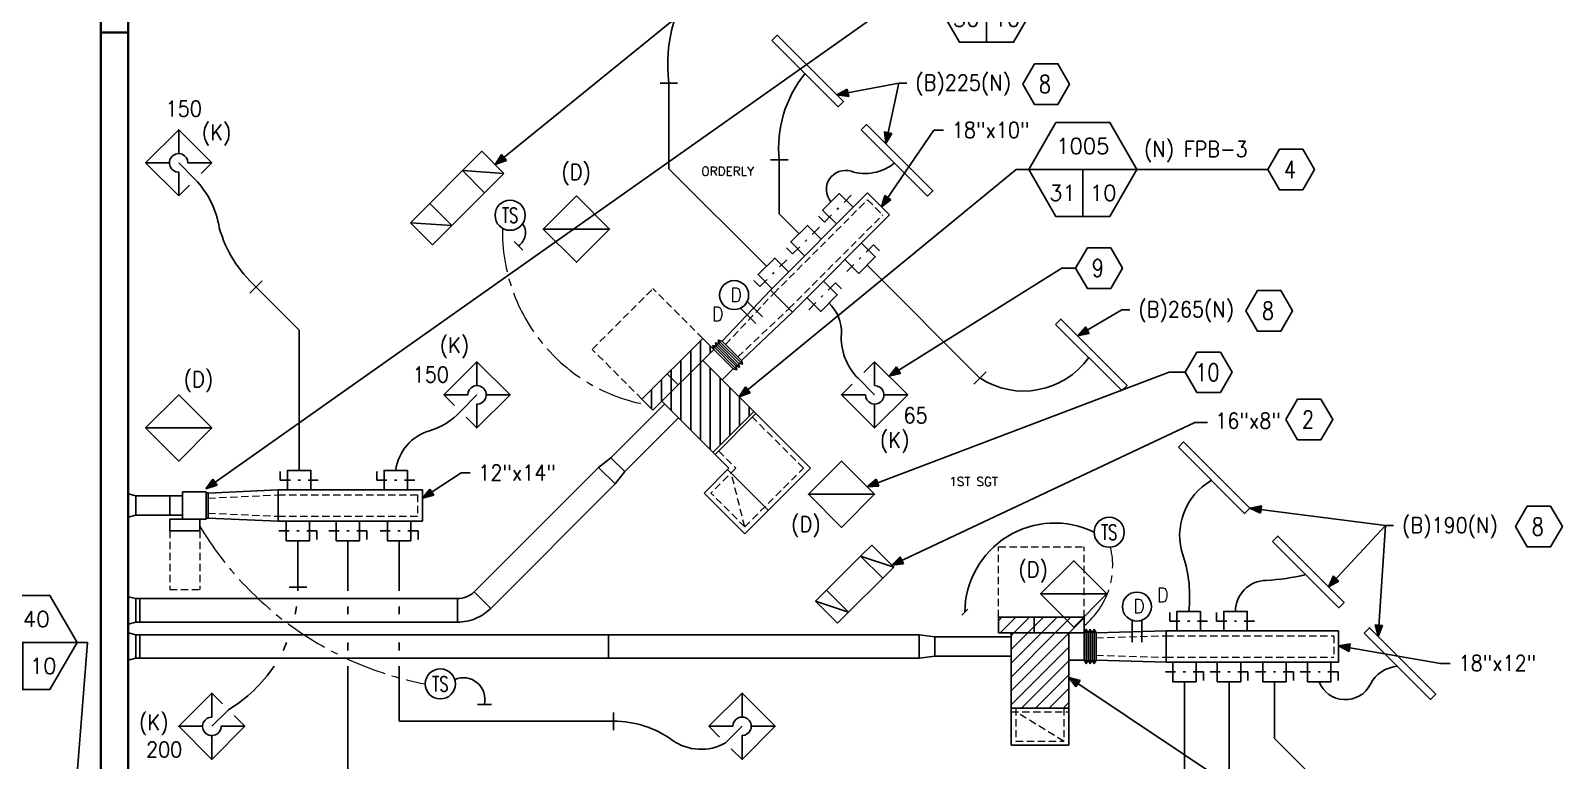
# Model space of a CAD drawing. Header units: inches. Extents: x 51 to 3278, y 66 to 1678.
# Drawn here: x 2414 to 3199, y 755 to 1128 of the extents above; entities that cross this region are included whole.
import ezdxf
from ezdxf.enums import TextEntityAlignment as Align

# ---------------------------------------------------------------- set-up
doc = ezdxf.new("R2010")
doc.units = ezdxf.units.IN
doc.header["$LTSCALE"] = 30
doc.header["$MEASUREMENT"] = 0
for name, pattern in [('CENTER2', [1.125, 0.75, -0.125, 0.125, -0.125]), ('HIDDEN', [0.375, 0.25, -0.125]), ('HIDDEN2', [0.1875, 0.125, -0.0625])]:
    doc.linetypes.add(name, pattern=pattern)
for name, color, linetype, lineweight in [('E-FIRE-NEWW', 1, 'Continuous', 25), ('EQUIP', 4, 'Continuous', 25), ('FLEX', 4, 'Continuous', 25), ('LIN', 4, 'HIDDEN2', 18), ('m-devc-text', 71, 'Continuous', 25), ('M-HATCH', 32, 'Continuous', 25), ('M-HVAC-EXST-DUCT', 4, 'Continuous', 40), ('m-hvac-fpbs', 1, 'Continuous', 25), ('M-HVAC-NEWW-DIFF', 6, 'Continuous', 30), ('M-HVAC-NEWW-DUCT', 1, 'Continuous', 30), ('M-HVAC-NEWW-STAT', 3, 'Continuous', 25), ('M-HVAC-NEWW-STAT-WIRE', 2, 'CENTER2', 20), ('M-TEXT', 71, 'Continuous', 25), ('ODUCT', 241, 'HIDDEN', 20)]:
    doc.layers.add(name, color=color, linetype=linetype, lineweight=lineweight)
doc.layers.add('ROOMNAMES', color=8, linetype='Continuous')
doc.styles.add('18STD', font='simplex.shx', dxfattribs={"height": 9})
doc.styles.add('A', font='SIMPLEX.shx', dxfattribs={"width": 0.9, "height": 8})
doc.styles.get("Standard").update_dxf_attribs({"font": 'simplex.shx'})
doc.dimstyles.get("Standard").update_dxf_attribs({"dimtxt": 0.18, "dimasz": 0.18, "dimexe": 0.18, "dimexo": 0.0625, "dimgap": 0.09, "dimtad": 0, "dimtih": 1, "dimtoh": 1, "dimdec": 4, "dimzin": 0, "dimdsep": 46, "dimtxsty": 'Standard', "dimcen": 0.09, "dimadec": 0, "dimazin": 0, "dimtfac": 1, "dimtdec": 4, "dimtofl": 0, "dimtmove": 0, "dimatfit": 3, "dimfxl": 1, "dimtolj": 1, "dimtzin": 0, "dimarcsym": 0})
pattern_1 = [(45, (-9608.87, -1680), (-3.535534, 3.535534), [])]
pattern_2 = [(90, (-9627.4887, -1650.2334), (-5, 9e-16), [])]

# ---------------------------------------------------------------- blocks, each defined once
blk = doc.blocks.new('AHJ')
for p, q in [((-6, 2), (0, 0)), ((-6, -2), (-6, 2)), ((0, 0), (-6, -2))]:
    blk.add_line(p, q)
blk.add_solid([(0, 0), (-6, 2), (-6, -2)])
blk = doc.blocks.new('Std-Blk14')
blk.add_lwpolyline([(0.0625, 0.1083), (0, 0), (0.0625, -0.1083), (0.1875, -0.1083), (0.25, 0), (0.1875, 0.1083)], close=True)
at = {"layer": 'M-TEXT', "width": 0.8}
blk.add_attdef('TYPE', text='', height=0.0938, dxfattribs=at).set_placement((0.1185, 0), align=Align.MIDDLE)
blk = doc.blocks.new('Hva-Duc08')
for p, q in [((0, 0), (0, 1)), ((0, 1), (1, 1)), ((1, 1), (1, 0)), ((1, 0), (0, 0))]:
    blk.add_line(p, q)
at = {"linetype": 'HIDDEN'}
blk.add_line((0, 0), (1, 1), dxfattribs=at)
blk = doc.blocks.new('std-blk02')
blk.add_lwpolyline([(-0.0548, 0.1103), (-0.1173, 0.0021), (-0.0548, -0.1062), (0.0702, -0.1062), (0.1327, 0.0021), (0.0702, 0.1103)], close=True)
at = {"layer": 'M-TEXT', "width": 0.8}
blk.add_attdef('TYPE', text='', height=0.0938, dxfattribs=at).set_placement((0.0012, 0.0021), align=Align.MIDDLE)
blk = doc.blocks.new('Hva-Ret01')
at = {"ltscale": 0.5}
blk.add_lwpolyline([(0, 24), (24, 0), (0, 0), (0, 24), (24, 0), (24, 24)], close=True, dxfattribs=at)
blk = doc.blocks.new('Hva-Tst03')
at = {"ltscale": 0.35}
blk.add_circle((0, 0), 0.0804, dxfattribs=at)
at = {"layer": 'm-devc-text', "width": 0.7}
blk.add_attdef('TS', text='', height=0.0802, dxfattribs=at).set_placement((0, 0), align=Align.MIDDLE)
blk = doc.blocks.new('Hva-Dif01')
for p, q in [((0, 24), (8.65, 15.35)), ((24, 16.22), (24, 24)), ((8.65, 8.65), (0, 0)), ((12, 12), (24, 12)), ((24, 0), (24, 7.78))]:
    blk.add_line(p, q)
blk.add_lwpolyline([(24, 0), (0, 0), (0, 24), (24, 24), (15.35, 15.35, 2.414214), (15.35, 8.65)], format="xyb", close=True)
blk = doc.blocks.new('Hva-Dif06')
at = {"linetype": 'Continuous'}
blk.add_lwpolyline([(48, 3.82), (0, 3.82), (0, 0), (48, 0)], close=True, dxfattribs=at)
blk = doc.blocks.new('Hva-Ftg02')
blk.add_line((-0.1011, 0.0521), (-0.1011, 0.0975))
at = {"linetype": 'Continuous'}
for p, q in [((-0.0469, 0.0521), (-0.1011, 0.0521)), ((0.0059, 0.0521), (-0.0059, 0.0521)), ((0.1011, 0.0521), (0.0469, 0.0521))]:
    blk.add_line(p, q, dxfattribs=at)
blk.add_lwpolyline([(0.0625, 0), (0.0625, 0.1042), (-0.0625, 0.1042), (-0.0625, 0)])
blk = doc.blocks.new('HVA-bkt2')
blk.add_line((0, 0.046875), (0, -0.046875))
blk = doc.blocks.new('Hva-Std03')
for p, q in [((-0.2887, 0), (0.2887, 0)), ((0, 0), (0, -0.25))]:
    blk.add_line(p, q)
blk.add_lwpolyline([(-0.1443, 0.25), (-0.2887, 0), (-0.1443, -0.25), (0.1443, -0.25), (0.2887, 0), (0.1443, 0.25)], close=True)
for p in [(0, 0.125), (-0.1083, -0.125), (0.1083, -0.125)]:
    blk.add_attdef('#', text='', height=0.0833).set_placement(p, align=Align.MIDDLE)

msp = doc.modelspace()

# ---------------------------------------------------------------- hatches: boundary and pattern name
at = {"layer": 'M-HATCH'}
h = msp.add_hatch(dxfattribs=at)
h.set_pattern_fill('ANSI31', color=256, scale=40, angle=45, style=0)
h.set_pattern_definition(pattern_2)
h.paths.add_polyline_path([(2733.19, 934.14), (2737.79, 938.73), (2758.65, 959.59), (2764.3, 965.25), (2758.65, 970.91), (2727.53, 939.79)])
h = msp.add_hatch(dxfattribs=at)
h.set_pattern_fill('ANSI31', color=256, scale=40, angle=45, style=0)
h.set_pattern_definition(pattern_2)
edge = h.paths.add_edge_path()
edge.add_line((2737.79, 938.73), (2765.01, 911.51))
edge.add_line((2763.95, 912.57), (2784.81, 933.43))
edge.add_line((2758.65, 959.59), (2785.87, 932.37))
edge.add_line((2737.79, 938.73), (2758.65, 959.59))
h = msp.add_hatch(dxfattribs=at)
h.set_pattern_fill('ANSI31', color=256, scale=40, style=0)
h.set_pattern_definition(pattern_1)
h.paths.add_polyline_path([(2910.07, 828.12), (2910.07, 820.12), (2954.07, 820.12), (2954.07, 828.12)])
edge = h.paths.add_edge_path(flags=16)
edge.add_line((2928.32, 828.06), (2928.26, 828.12))
h = msp.add_hatch(dxfattribs=at)
h.set_pattern_fill('ANSI31', color=256, scale=40, style=0)
h.set_pattern_definition(pattern_1)
h.paths.add_polyline_path([(2916.57, 820.12), (2946.07, 820.12), (2946.07, 781.62), (2916.57, 781.62)])

# ---------------------------------------------------------------- linework, layer by layer
at = {"layer": 'E-FIRE-NEWW'}
for p, q in [((2781.39, 989.83), (2789.3, 981.92)), ((2777.98, 986.42), (2785.89, 978.51)), ((2978.63, 826.59), (2978.63, 815.41)), ((2983.45, 826.59), (2983.45, 815.41))]:
    msp.add_line(p, q, dxfattribs=at)
for centre in [(2774.75, 993.06), (2981.04, 833.57)]:
    msp.add_circle(centre, 7.43, dxfattribs=at)
at = {"layer": 'EQUIP'}
for p, q in [((2768.55, 969.49), (2768.55, 969.49)), ((2768.55, 969.49), (2778.45, 959.59)), ((2768.55, 969.49), (2778.45, 959.59)), ((2778.45, 959.59), (2778.45, 959.59)), ((2781.15, 956.57), (2781.15, 956.57)), ((2960.07, 820.12), (2960.07, 820.12)), ((2960.07, 820.12), (2960.07, 806.12)), ((2960.07, 806.12), (2960.07, 806.12))]:
    msp.add_line(p, q, dxfattribs=at)
at = {"layer": 'FLEX'}
for points in [[(2776.15, 954.82), (2774.2, 955.35), (2764.3, 965.25), (2763.77, 967.19), (2776.15, 954.82), (2775.62, 956.76), (2765.72, 966.66), (2763.77, 967.19)], [(2777.56, 956.23), (2775.62, 956.76), (2765.72, 966.66), (2765.19, 968.61), (2777.56, 956.23), (2777.03, 958.18), (2767.13, 968.08), (2765.19, 968.61)], [(2778.98, 957.65), (2777.03, 958.18), (2767.13, 968.08), (2766.6, 970.02), (2778.98, 957.65), (2778.45, 959.59), (2768.55, 969.49), (2766.6, 970.02)], [(2955.07, 804.37), (2954.07, 806.12), (2954.07, 820.12), (2955.07, 821.87), (2955.07, 804.37), (2956.07, 806.12), (2956.07, 820.12), (2955.07, 821.87)], [(2957.07, 804.37), (2956.07, 806.12), (2956.07, 820.12), (2957.07, 821.87), (2957.07, 804.37), (2958.07, 806.12), (2958.07, 820.12), (2957.07, 821.87)], [(2959.07, 804.37), (2958.07, 806.12), (2958.07, 820.12), (2959.07, 821.87), (2959.07, 804.37), (2960.07, 806.12), (2960.07, 820.12), (2959.07, 821.87)]]:
    msp.add_lwpolyline(points, dxfattribs=at)
at = {"layer": 'LIN'}
for p, q in [((2795.06, 993.89), (2843.06, 1041.89)), ((2843.06, 1041.89), (2850.84, 1034.11)), ((2802.84, 986.11), (2850.84, 1034.11)), ((2702.08, 965.25), (2733.19, 996.36)), ((2758.65, 970.91), (2733.19, 996.36)), ((2770.36, 967.77), (2795.11, 993.94)), ((2776.73, 961.41), (2802.89, 986.16)), ((2727.53, 939.79), (2702.08, 965.25)), ((2810.27, 904.44), (2784.1, 930.6)), ((2766.78, 913.28), (2775.62, 904.44)), ((2775.62, 904.44), (2762.89, 891.71)), ((2780.21, 874.39), (2810.27, 904.44)), ((2780.21, 874.39), (2773.26, 901.91)), ((2505.43, 889.16), (2541.43, 890.79)), ((2541.32, 890.79), (2612.68, 890.79)), ((2612.68, 890.79), (2612.68, 879.79)), ((2780.21, 874.39), (2762.89, 891.71)), ((2505.43, 881.41), (2541.43, 879.78)), ((2541.32, 879.79), (2612.68, 879.79)), ((2485.82, 872.29), (2485.82, 842.29)), ((2501.17, 872.29), (2501.17, 842.29)), ((2910.07, 828.12), (2910.07, 864.12)), ((2910.07, 864.12), (2954.07, 864.12)), ((2954.07, 828.12), (2954.07, 864.12)), ((2485.82, 842.29), (2501.17, 842.29)), ((2960.14, 817.62), (2996.14, 818.62)), ((2996.07, 818.62), (3081.8, 818.62)), ((3081.8, 818.62), (3081.8, 807.62)), ((2960.14, 808.62), (2996.14, 807.62)), ((2996.07, 807.62), (3081.8, 807.62)), ((2916.57, 779.62), (2946.07, 779.62)), ((2919.07, 781.62), (2919.07, 764.62)), ((2943.57, 764.62), (2919.07, 779.62)), ((2943.57, 781.62), (2943.57, 764.62)), ((2919.07, 764.62), (2943.57, 764.62))]:
    msp.add_line(p, q, dxfattribs=at)
at = {"layer": 'M-HVAC-EXST-DUCT'}
for p, q in [((2464.38, 1127.47), (2464.38, 1149.47)), ((2450.38, 1135.47), (2450.38, 1127.47)), ((2450.38, 1127.47), (2450.38, 1071.35)), ((2464.38, 1127.47), (2450.38, 1127.47)), ((2450.38, 1127.47), (2464.38, 1127.47)), ((2464.38, 1127.47), (2464.38, 1071.35)), ((2450.38, 1071.35), (2450.38, 1071.36)), ((2450.38, 1071.35), (2450.38, 1053.35)), ((2450.38, 1071.35), (2450.38, 1071.35)), ((2464.38, 1071.35), (2464.38, 1071.36)), ((2464.38, 1071.35), (2464.38, 1053.35)), ((2464.38, 1071.35), (2464.38, 1071.35)), ((2450.38, 1053.35), (2450.38, 1053.36)), ((2450.38, 1053.35), (2450.38, 997.22)), ((2450.38, 1053.35), (2450.38, 1053.35)), ((2464.38, 1053.35), (2464.38, 1053.36)), ((2464.38, 1053.35), (2464.38, 997.22)), ((2464.38, 1053.35), (2464.38, 1053.35)), ((2450.38, 997.22), (2450.38, 997.23)), ((2450.38, 997.22), (2450.38, 979.22)), ((2450.38, 997.22), (2450.38, 997.22)), ((2464.38, 997.22), (2464.38, 997.23)), ((2464.38, 997.22), (2464.38, 979.22)), ((2464.38, 997.22), (2464.38, 997.22)), ((2450.38, 979.22), (2450.38, 979.23)), ((2450.38, 979.22), (2450.38, 953.85)), ((2450.38, 979.22), (2450.38, 979.22)), ((2464.38, 979.22), (2464.38, 979.23)), ((2464.38, 979.22), (2464.38, 953.85)), ((2464.38, 979.22), (2464.38, 979.22)), ((2450.38, 953.85), (2450.38, 897.72)), ((2464.38, 953.85), (2464.38, 681.85)), ((2450.38, 897.72), (2450.38, 897.73)), ((2450.38, 897.72), (2450.38, 841.6)), ((2450.38, 841.6), (2450.38, 841.61)), ((2450.38, 841.6), (2450.38, 785.47)), ((2450.38, 785.47), (2450.38, 785.48)), ((2450.38, 785.47), (2450.38, 729.35)), ((2450.38, 759.97), (2450.38, 695.85))]:
    msp.add_line(p, q, dxfattribs=at)
at = {"layer": 'm-hvac-fpbs'}
for p, q in [((2737.91, 938.86), (2758.65, 959.59)), ((2758.65, 959.59), (2785.87, 932.37)), ((2737.79, 938.73), (2765.01, 911.51)), ((2765.01, 911.51), (2785.87, 932.37)), ((2916.57, 820.12), (2916.57, 781.62)), ((2916.57, 820.12), (2946.07, 820.12)), ((2946.07, 820.12), (2946.07, 781.62)), ((2916.57, 781.62), (2946.07, 781.62))]:
    msp.add_line(p, q, dxfattribs=at)
at = {"layer": 'M-HVAC-NEWW-DUCT'}
for p, q in [((2741.31, 1057.79, 0), (2741.31, 1101.53, 0)), ((2797.87, 1034.64, 0), (2797.87, 1062.23, 0)), ((2618.84, 1039.99), (2635.67, 1056.81)), ((2791.3, 1007.8), (2741.31, 1057.79, 0)), ((2630.16, 1028.67), (2646.98, 1045.5)), ((2793.29, 995.66), (2843.06, 1045.42)), ((2843.06, 1045.42), (2854.38, 1034.11)), ((2843.06, 1045.42), (2854.38, 1034.11)), ((2808.01, 1024.51), (2797.87, 1034.64, 0)), ((2804.61, 984.34), (2854.38, 1034.11)), ((2842.8, 1008.39), (2900.59, 950.6, 0)), ((2552.06, 975.06), (2529.92, 997.2, 0)), ((2768.55, 969.49), (2793.29, 995.66)), ((2793.29, 995.66), (2804.61, 984.34)), ((2778.45, 959.59), (2804.61, 984.34)), ((2552.06, 903.29), (2552.06, 975.06)), ((2727.53, 939.79), (2758.65, 970.91)), ((2758.65, 970.91), (2764.3, 965.25)), ((2758.65, 959.59), (2764.3, 965.25)), ((2746.1, 947.04), (2740.44, 952.7)), ((2768.55, 949.69), (2774.2, 955.35)), ((2711.68, 909.8), (2739.2, 937.32)), ((2727.53, 939.79), (2733.19, 934.14)), ((2733.19, 934.14), (2737.79, 938.73)), ((2737.79, 938.73), (2737.91, 938.86)), ((2718.75, 902.72), (2746.27, 930.25)), ((2763.95, 912.57), (2784.81, 933.43)), ((2785.87, 932.37), (2765.01, 911.51)), ((2813.8, 904.44), (2785.87, 932.37)), ((2765.01, 911.51), (2772.08, 904.44)), ((2641.61, 841.13), (2705.32, 904.84)), ((2705.32, 904.84), (2711.68, 909.79)), ((2705.32, 904.84), (2713.8, 896.36)), ((2711.68, 909.8), (2718.75, 902.72)), ((2713.8, 896.36), (2718.75, 902.72)), ((2772.08, 904.44), (2759.35, 891.71)), ((2771.37, 903.73), (2792.23, 882.87)), ((2780.21, 870.85), (2813.8, 904.44)), ((2650.1, 832.65), (2713.8, 896.36)), ((2464.42, 891.29), (2468.42, 890.29)), ((2464.42, 891.29), (2464.42, 879.29)), ((2468.42, 890.29), (2485.82, 890.29)), ((2468.42, 890.29), (2468.42, 880.29)), ((2492.32, 890.29), (2485.82, 890.29)), ((2485.82, 890.29), (2485.82, 880.29)), ((2492.32, 892.29), (2492.32, 878.29)), ((2492.32, 892.29), (2504.32, 892.29)), ((2504.32, 892.29), (2504.32, 891.79)), ((2504.32, 891.79), (2504.32, 878.79)), ((2504.32, 891.79), (2505.32, 891.79)), ((2505.32, 891.66), (2541.32, 893.29)), ((2505.32, 891.79), (2505.32, 878.79)), ((2505.32, 891.66), (2505.32, 891.66)), ((2505.32, 891.66), (2505.32, 878.91)), ((2541.32, 893.29), (2541.32, 893.3)), ((2541.32, 893.29), (2615.18, 893.29)), ((2541.32, 893.29), (2541.32, 893.29)), ((2541.32, 893.29), (2541.32, 877.29)), ((2541.32, 893.29), (2541.32, 877.29)), ((2615.18, 893.29), (2615.18, 893.3)), ((2615.18, 893.29), (2615.18, 893.3)), ((2615.18, 893.29), (2615.18, 877.29)), ((2615.18, 893.29), (2615.18, 877.29)), ((2780.21, 870.85), (2759.35, 891.71)), ((2464.42, 879.29), (2468.42, 880.29)), ((2468.42, 880.29), (2485.82, 880.29)), ((2492.32, 880.29), (2485.82, 880.29)), ((2504.32, 878.79), (2504.32, 878.29)), ((2504.32, 878.79), (2505.32, 878.79)), ((2505.32, 878.91), (2541.32, 877.29)), ((2505.32, 878.91), (2505.32, 878.91)), ((2485.82, 878.29), (2485.82, 872.29)), ((2485.82, 878.29), (2504.32, 878.29)), ((2485.82, 872.29), (2501.17, 872.29)), ((2501.17, 878.29), (2501.17, 872.29)), ((2541.32, 877.29), (2541.32, 877.3)), ((2541.32, 877.29), (2615.18, 877.29)), ((2541.32, 877.29), (2541.32, 877.29)), ((2615.18, 877.29), (2615.18, 877.3)), ((2551.36, 867.29), (2551.36, 843.6)), ((2576.98, 867.29), (2576.98, 841.62)), ((2603.17, 867.29), (2603.17, 841.62)), ((2822.08, 841.96), (2839.53, 859.42)), ((2833.39, 830.65), (2850.84, 848.1)), ((2641.61, 841.13), (2650.1, 832.65)), ((2464.38, 838.62), (2468.38, 837.62)), ((2464.38, 838.62), (2464.38, 824.62)), ((2468.38, 837.62), (2470.38, 837.62)), ((2468.38, 837.62), (2468.38, 825.62)), ((2470.38, 837.62), (2470.38, 837.63)), ((2470.38, 837.62), (2633.12, 837.62)), ((2470.38, 837.62), (2470.38, 825.62)), ((2470.38, 837.62), (2470.38, 825.62)), ((2576.98, 833.62), (2576.98, 829.62)), ((2603.17, 833.62), (2603.17, 829.62)), ((2633.12, 837.62), (2633.12, 825.62)), ((2464.38, 824.62), (2468.38, 825.62)), ((2468.38, 825.62), (2470.38, 825.62)), ((2470.38, 825.62), (2470.38, 825.63)), ((2470.38, 825.62), (2633.12, 825.62)), ((2910.07, 828.12), (2910.07, 820.12)), ((2910.07, 828.12), (2954.07, 828.12)), ((2928.32, 828.06), (2928.26, 828.12)), ((2928.32, 820.12), (2928.32, 828.12)), ((2954.07, 828.12), (2954.07, 820.12)), ((2464.38, 820.12), (2468.38, 819.12)), ((2464.38, 820.12), (2464.38, 806.12)), ((2468.38, 819.12), (2470.38, 819.12)), ((2468.38, 819.12), (2468.38, 807.12)), ((2470.38, 819.12), (2470.38, 819.13)), ((2470.38, 819.12), (2710.38, 819.12)), ((2470.38, 819.12), (2470.38, 807.12)), ((2710.38, 819.12), (2869.51, 819.12)), ((2710.38, 819.12), (2710.38, 807.12)), ((2869.51, 819.12), (2869.51, 819.13)), ((2869.51, 819.12), (2877.51, 818.12)), ((2869.51, 819.12), (2869.51, 819.12)), ((2869.51, 819.12), (2869.51, 807.12)), ((2877.51, 818.12), (2916.57, 818.12)), ((2877.51, 818.12), (2877.51, 808.12)), ((2910.07, 820.12), (2916.57, 820.12)), ((2946.07, 820.12), (2954.07, 820.12)), ((2960.07, 820.12), (2996.07, 821.12)), ((2996.07, 821.12), (3084.3, 821.12)), ((2996.07, 821.12), (2996.07, 805.12)), ((3084.3, 821.12), (3084.3, 821.13)), ((3084.3, 821.12), (3084.3, 821.13)), ((3084.3, 821.12), (3084.3, 805.12)), ((2576.98, 815.12), (2576.98, 811.12)), ((2603.17, 815.12), (2603.17, 811.12)), ((2869.51, 807.12), (2877.51, 808.12)), ((2877.51, 808.12), (2916.57, 808.12)), ((2464.38, 806.12), (2468.38, 807.12)), ((2468.38, 807.12), (2470.38, 807.12)), ((2470.38, 807.12), (2470.38, 807.13)), ((2470.38, 807.12), (2710.38, 807.12)), ((2576.98, 803.12), (2576.98, 749.71)), ((2603.17, 803.12), (2603.17, 774.87)), ((2710.38, 807.12), (2710.38, 807.13)), ((2710.38, 807.12), (2869.51, 807.12)), ((2869.51, 807.12), (2869.51, 807.13)), ((2869.51, 807.12), (2869.51, 807.12)), ((2946.07, 806.12), (2954.07, 806.12)), ((2960.07, 806.12), (2996.07, 805.12)), ((2996.07, 805.12), (3084.3, 805.12)), ((3005.33, 795.12), (3005.33, 692.8)), ((3028.18, 795.12), (3028.18, 715.48)), ((3051.48, 795.12), (3051.48, 766.06)), ((2916.57, 781.62), (2916.57, 762.62)), ((2946.07, 781.62), (2946.07, 762.62)), ((2603.17, 774.87), (2713.03, 774.87)), ((2916.57, 762.62), (2946.07, 762.62)), ((3051.48, 766.06), (3083.01, 734.53))]:
    msp.add_line(p, q, dxfattribs=at)
for points in [[(2633.12, 837.62, 0.098492), (2637.72, 838.53, 0.098492), (2641.61, 841.13)], [(2633.12, 825.62, 0.098492), (2642.31, 827.45, 0.098492), (2650.1, 832.65)]]:
    msp.add_lwpolyline(points, format="xyb", dxfattribs=at)
for centre, radius, start, end in [((2818.66, 1111.09, 0), 77.94, 141.34655, 187.0443), ((2857.48, 1068.5, 0), 59.94, 140.69863, 186.00411), ((2841.83, 1079.01), 23.68, 252.34287, 309.40176), ((2464.86, 1019.96, 0), 46.87, 9.26704, 43.60705), ((2831.69, 1047.18), 9.73, 72.34287, 220.75182), ((2573.6, 1045.29, 0), 64.97, 195.88996, 227.74613), ((2809.16, 974.06, 0), 20.54, 357.86777, 46.35136), ((2859.27, 971.34, 0), 29.65, 176.21456, 224.75235), ((2922.98, 984.87, 0), 40.93, 236.83216, 324.52233), ((2609.2, 956.47), 34.23, 286.33063, 317.82306), ((2625.68, 900.2), 24.41, 106.33063, 172.74187), ((3035.5, 869.99), 32.6, 120.00563, 198.75672), ((2944.23, 839), 63.8, 352.90695, 18.75672), ((3041.56, 955.11), 108.28, 273.00473, 283.83372), ((2478.09, 843.59), 73.27, 358.45747, 360), ((3047.31, 831.18), 15.81, 90.2497, 180.2176), ((2478.09, 843.59), 73.27, 349.00611, 352.17723), ((2478.09, 843.59), 73.27, 333.69085, 337.13139), ((2478.09, 843.59), 73.27, 300.94809, 326.46786), ((3115.78, 786.06), 17.01, 94.64233, 153.08868), ((3087.79, 800.27), 14.38, 201.00032, 333.08868), ((2713.03, 723.28), 51.59, 54.37691, 90), ((2757.82, 785.78), 25.31, 234.37691, 299.61389)]:
    msp.add_arc(centre, radius, start, end, dxfattribs=at)
at = {"layer": 'M-HVAC-NEWW-STAT'}
msp.add_line((2891.33, 829.11, 0), (2894.47, 832.25, 0), dxfattribs=at)
at = {"layer": 'M-HVAC-NEWW-STAT-WIRE'}
for centre, radius, start, end in [((2746.2, 1025.56), 90.1, 178.89185, 259.96511), ((2648.97, 963.2), 172.29, 210.91946, 259.16203), ((2928.87, 854.59, 0), 39.74, 309.35967, 13.6319)]:
    msp.add_arc(centre, radius, start, end, dxfattribs=at)
at = {"layer": 'M-TEXT'}
msp.add_line((2981.05, 1057.38, 0), (3048.02, 1057.38, 0), dxfattribs=at)
for centre, radius, start, end in [((2659.82, 1024.97), 8.06, 303.69164, 35.02968), ((2938.86, 830.38, 0), 45.96, 63.87265, 179.62408), ((2635.95, 785.94), 11.23, 347.47434, 112.51882)]:
    msp.add_arc(centre, radius, start, end, dxfattribs=at)
at = {"layer": 'ODUCT'}
for p, q in [((2793.29, 995.66), (2793.29, 995.67)), ((2793.29, 995.66), (2793.29, 995.66)), ((2804.61, 984.34), (2804.61, 984.35)), ((2804.61, 984.34), (2804.61, 984.34)), ((2780.21, 870.85), (2780.21, 870.86))]:
    msp.add_line(p, q, dxfattribs=at)

# ---------------------------------------------------------------- block references
at = {"layer": 'M-HVAC-NEWW-DIFF'}
for name, p, rotation in [('Hva-Dif06', (2830.77, 1092.2, 0), 135), ('Hva-Dif01', (2473.34, 1060.77, 0), 315), ('Hva-Dif06', (2876.53, 1046.44, 0), 135), ('Hva-Ret01', (2693.96, 1043.8, 0), 225), ('Hva-Dif06', (2975.99, 946.84, 0), 135), ('Hva-Dif01', (2643.05, 958.95, 0), 225), ('Hva-Dif01', (2863.67, 941.98, 0), 135), ('Hva-Ret01', (2490.31, 941.98, 0), 225), ('Hva-Dif06', (3038.88, 883.96, 0), 135), ('Hva-Ret01', (2829.72, 908.03, 0), 225), ('Hva-Dif06', (3087.12, 835.71, 0), 135), ('Hva-Ret01', (2948.65, 857), 225), ('Hva-Dif06', (3134.08, 788.75, 0), 135), ('Hva-Dif01', (2507.28, 755.3, 0), 45), ('Hva-Dif01', (2778.81, 789.24, 0), 225)]:
    msp.add_blockref(name, p, dxfattribs=dict(at, rotation=rotation))
at = {"layer": 'M-HVAC-NEWW-DUCT'}
for name, p, xscale, yscale, zscale, rotation in [('HVA-bkt2', (2741.31, 1101.54, 0), 96, 96, 96, 270.0000022945455), ('Hva-Duc08', (2635.67, 1056.81), 16.00000000000013, 13.99999999999979, 16.00000000000013, 315), ('HVA-bkt2', (2797.87, 1062.24, 0), 96, 96, 96, 270.0000022945455), ('Hva-Ftg02', (2831.4, 1033.76), 95.99999999999942, 95.99999999999942, 95.99999999999942, 45.00016364922403), ('Hva-Duc08', (2608.94, 1030.09), 16.00000000000013, 13.99999999999979, 16.00000000000013, 315), ('Hva-Ftg02', (2815.08, 1017.44), 95.99999999999942, 95.99999999999942, 95.99999999999942, 45.00016364922403), ('HVA-bkt2', (2664.29, 1018.26, 0), 67.19999999999999, 67.19999999999999, 67.19999999999999, 225.0000022945455), ('Hva-Ftg02', (2835.73, 1015.46), 96.00000000000006, 96.00000000000006, 96.00000000000006, 225.0001636492336), ('Hva-Ftg02', (2798.37, 1000.73), 95.99999999999942, 95.99999999999942, 95.99999999999942, 45.00016364922403), ('HVA-bkt2', (2529.92, 997.21, 0), 96, 96, 96, 315.0000477479975), ('Hva-Ftg02', (2816.26, 995.99), 96.00000000000006, 96.00000000000006, 96.00000000000006, 225.0001636492336), ('HVA-bkt2', (2900.6, 950.6, 0), 96, 96, 96, 134.9999964382117), ('Hva-Ftg02', (2551.36, 877.29), 96, 96, 96, 180), ('Hva-Ftg02', (2576.98, 877.29), 96, 96, 96, 180), ('Hva-Ftg02', (2603.17, 877.29), 96, 96, 96, 180), ('Hva-Duc08', (2839.53, 859.42), 16.00000000000013, 7.999999999999422, 16.00000000000013, 315), ('HVA-bkt2', (2551.36, 843.59), 96, 96, 96, 90.00000076484848), ('Hva-Duc08', (2816.42, 836.31), 16.00000000000013, 7.999999999999422, 16.00000000000013, 315), ('Hva-Ftg02', (3005.33, 805.12), 96, 96, 96, 180), ('Hva-Ftg02', (3028.18, 805.12), 96, 96, 96, 180), ('Hva-Ftg02', (3051.48, 805.12), 96, 96, 96, 180), ('Hva-Ftg02', (3074.36, 805.12), 96, 96, 96, 180), ('HVA-bkt2', (2646.91, 783.51, 0), 76.80000000000001, 76.80000000000001, 76.80000000000001, 90.00000076484848), ('HVA-bkt2', (2713.03, 774.87), 96, 96, 96, 180.0000015296969)]:
    msp.add_blockref(name, p, dxfattribs=dict(at, xscale=xscale, yscale=yscale, zscale=zscale, rotation=rotation))
at = {"layer": 'M-HVAC-NEWW-DUCT', "xscale": 96, "yscale": 96, "zscale": 96}
for p in [(2552.06, 893.29), (2601.47, 893.29), (3007.54, 821.12), (3031.5, 821.12)]:
    msp.add_blockref('Hva-Ftg02', p, dxfattribs=at)
at = {"layer": 'M-HVAC-NEWW-STAT', "xscale": 96, "yscale": 96, "zscale": 96}
for p in [(2660.04, 1033.94), (2966.82, 871.64, 0), (2624.29, 793.98)]:
    msp.add_blockref('Hva-Tst03', p, dxfattribs=at).add_auto_attribs({'TS': 'TS'})
at = {"layer": 'M-TEXT'}
ref = msp.add_blockref('Hva-Std03', (2904.01, 1146.52, 0), dxfattribs=dict(at, xscale=96, yscale=96, zscale=96))
ref.add_attrib('#', '800', dxfattribs={"layer": '0', "height": 8}).set_placement((2904.01, 1158.52, 0), align=Align.MIDDLE)
ref.add_attrib('#', '30', dxfattribs={"layer": '0', "height": 8}).set_placement((2893.62, 1134.52, 0), align=Align.MIDDLE)
ref.add_attrib('#', '10', dxfattribs={"layer": '0', "height": 8}).set_placement((2914.41, 1134.52, 0), align=Align.MIDDLE)
at = {"layer": 'M-TEXT', "xscale": 96, "yscale": 96, "zscale": 96}
for name, p, values in [('std-blk02', (2933.78, 1100.9, 0), {'TYPE': '8'}), ('std-blk02', (3059.28, 1057.18, 0), {'TYPE': '4'}), ('Std-Blk14', (2949.65, 1006.91), {'TYPE': '9'}), ('std-blk02', (3048.01, 984.84, 0), {'TYPE': '8'}), ('Std-Blk14', (3005.74, 953.51), {'TYPE': '10'}), ('std-blk02', (3068.53, 929.15), {'TYPE': '2'}), ('std-blk02', (3186.14, 874.31, 0), {'TYPE': '8'})]:
    msp.add_blockref(name, p, dxfattribs=at).add_auto_attribs(values)
at = {"layer": 'M-TEXT'}
ref = msp.add_blockref('Hva-Std03', (2953.34, 1057.38, 0), dxfattribs=dict(at, xscale=96, yscale=96, zscale=96))
ref.add_attrib('#', '1005', dxfattribs={"layer": '0', "height": 8}).set_placement((2953.34, 1069.38, 0), align=Align.MIDDLE)
ref.add_attrib('#', '31', dxfattribs={"layer": '0', "height": 8}).set_placement((2942.94, 1045.38, 0), align=Align.MIDDLE)
ref.add_attrib('#', '10', dxfattribs={"layer": '0', "height": 8}).set_placement((2963.73, 1045.38, 0), align=Align.MIDDLE)
ref = msp.add_blockref('Hva-Std03', (2410.53, 815.17), dxfattribs=dict(at, xscale=96, yscale=96, zscale=96))
ref.add_attrib('#', '1040', dxfattribs={"layer": '0', "height": 8}).set_placement((2410.53, 827.17), align=Align.MIDDLE)
ref.add_attrib('#', '34', dxfattribs={"layer": '0', "height": 8}).set_placement((2400.14, 803.17), align=Align.MIDDLE)
ref.add_attrib('#', '10', dxfattribs={"layer": '0', "height": 8}).set_placement((2420.92, 803.17), align=Align.MIDDLE)

# ---------------------------------------------------------------- texts
at = {"layer": 'M-HVAC-EXST-DUCT'}
for s, p in [('FULL JOINT                              AHU-1               Supply              121.000   107.000   121.000   107.000   14.000    14.000    56.125    3.14159   0.000     0.000     1         RIGHT     934F      ', (2450.38, 1071.35)), ('FULL JOINT                              AHU-1               Supply              121.000   107.000   121.000   107.000   14.000    14.000    56.125    3.14159   0.000     0.000     1         LEFT      934F      ', (2464.38, 1071.35)), ('OFFSET                                  AHU-1               Supply              121.000   107.000   118.000   104.000   14.000    14.000    18.000    3.14159   170.538   170.538   1.000     RIGHT     ', (2450.38, 1053.35)), ('OFFSET                                  AHU-1               Supply              121.000   107.000   118.000   104.000   14.000    14.000    18.000    3.14159   170.538   170.538   1.000     LEFT      ', (2464.38, 1053.35)), ('FULL JOINT                              AHU-1               Supply              118.000   104.000   118.000   104.000   14.000    14.000    56.125    3.14159   0.000     0.000     1         RIGHT     1EA07     ', (2450.38, 997.22)), ('FULL JOINT                              AHU-1               Supply              118.000   104.000   118.000   104.000   14.000    14.000    56.125    3.14159   0.000     0.000     1         LEFT      1EA07     ', (2464.38, 997.22)), ('OFFSET                                  AHU-1               Supply              118.000   104.000   121.000   107.000   14.000    14.000    18.000    3.14159   -170.538  -170.538  1.000     RIGHT     ', (2450.38, 979.22)), ('OFFSET                                  AHU-1               Supply              118.000   104.000   121.000   107.000   14.000    14.000    18.000    3.14159   -170.538  -170.538  1.000     LEFT      ', (2464.38, 979.22)), ('FULL JOINT                              AHU-1               Supply              121.000   107.000   121.000   107.000   14.000    14.000    56.125    3.14159   0.000     0.000     1         RIGHT     93B8      ', (2450.38, 897.72)), ('FULL JOINT                              AHU-1               Supply              121.000   107.000   121.000   107.000   14.000    14.000    56.125    3.14159   0.000     0.000     1         RIGHT     93DB      ', (2450.38, 841.6)), ('FULL JOINT                              AHU-1               Supply              121.000   107.000   121.000   107.000   14.000    14.000    56.125    3.14159   0.000     0.000     1         RIGHT     93FE      ', (2450.38, 785.47))]:
    msp.add_text(s, height=0.00001, rotation=90, dxfattribs=at).set_placement(p)
at = {"layer": 'M-HVAC-NEWW-DUCT'}
for s, p in [('LEFT TRANSITION                         LP                  Supply              132.250   121.000   135.000   121.000   12.750    16.000    36.000    4.71239   4.368     0.000     0.999     LEFT                ', (2541.32, 893.29)), ('FULL JOINT                              LP                  Supply              135.000   121.000   135.000   121.000   16.000    16.000    59.125    4.71239   0.000     0.000     1         LEFT      ABB4      ', (2615.18, 893.29)), ('RECTANGULAR END CAP                     LP                  Supply              135.000   121.000   135.000   121.000   16.000    16.000    0.0       4.71239   0.0       0.0       1.0       LEFT                ', (2615.18, 893.29)), ('LEFT TRANSITION                         LP                  Supply              132.250   121.000   135.000   121.000   12.750    16.000    36.000    4.71239   4.368     0.000     0.999     RIGHT               ', (2541.32, 877.29)), ('FULL JOINT                              LP                  Supply              135.000   121.000   135.000   121.000   16.000    16.000    59.125    4.71239   0.000     0.000     1         RIGHT     ABB4      ', (2615.18, 877.29)), ('SPIN-IN TAP                             AHU-1               Supply              108.000   96.000    108.000   96.000    12.000    12.000    6.000     4.71239   0.000     0.000     1         LEFT      ', (2470.38, 837.62)), ('SPIN-IN TAP                             AHU-1               Supply              108.000   96.000    108.000   96.000    12.000    12.000    6.000     4.71239   0.000     0.000     1         RIGHT     ', (2470.38, 825.62)), ('SPIN-IN TAP                             AHU-1               Supply              108.000   96.000    108.000   96.000    12.000    12.000    6.000     4.71239   0.000     0.000     1         LEFT      ', (2470.38, 819.12)), ('ROUND DUCT                              AHU-1               Supply              108.000   96.000    108.000   96.000    12.000    12.000    168.000   4.71239   0.000     0.000     1         LEFT      ', (2869.51, 819.12)), ('FULL JOINT                              6L                  Supply              122.000   108.000   122.000   108.000   16.000    16.000    59.125    4.71239   0.000     0.000     1         LEFT      1A017     ', (3084.3, 821.12)), ('RECTANGULAR END CAP                     6L                  Supply              122.000   108.000   122.000   108.000   16.000    16.000    0.0       4.71239   0.0       0.0       1.0       LEFT      ', (3084.3, 821.12)), ('SPIN-IN TAP                             AHU-1               Supply              108.000   96.000    108.000   96.000    12.000    12.000    6.000     4.71239   0.000     0.000     1         RIGHT     ', (2470.38, 807.12)), ('ROUND DUCT                              AHU-1               Supply              108.000   96.000    108.000   96.000    12.000    12.000    240.000   4.71239   0.000     0.000     1         RIGHT     ', (2710.38, 807.12)), ('ROUND DUCT                              AHU-1               Supply              108.000   96.000    108.000   96.000    12.000    12.000    168.000   4.71239   0.000     0.000     1         RIGHT     ', (2869.51, 807.12))]:
    msp.add_text(s, height=0.00001, rotation=90, dxfattribs=at).set_placement(p)
at = {"layer": 'M-TEXT', "style": 'A', "width": 0.9}
for s, height, p in [('(B)225(N)', 8, (2867.52, 1097.84, 0)), ('150', 8, (2483.64, 1084.52, 0)), ('(K)', 8, (2502.18, 1072.39, 0)), ('18"x10"', 8, (2886.25, 1073.61)), ('(N) FPB-3', 8, (2984.66, 1063.8, 0)), ('(D)', 8, (2686.3, 1052.06, 0)), ('D', 7.2, (2772.86, 989.61)), ('(B)265(N)', 8, (2981.75, 981.78, 0)), ('D', 7.2, (2763.44, 979.79)), ('(K)', 8, (2624.03, 963.43, 0)), ('(D)', 8, (2492.9, 946)), ('150', 8, (2610.14, 948.38, 0)), ('65', 8, (2861.51, 927.47, 0)), ('16"x8"', 8, (3021.16, 924.7)), ('(K)', 8, (2849.43, 914.91, 0)), ('12"x14"', 8, (2643.75, 898.11)), ('(D)', 8, (2803.97, 871.76, 0)), ('(B)190(N)', 8, (3116.78, 871.25, 0)), ('(D)', 8, (2920.36, 848.56, 0)), ('D', 7.2, (2991.36, 835.91)), ('D', 7.2, (2979.15, 830.12)), ('18"x12"', 8, (3145.75, 800.61)), ('(K)', 8, (2470.02, 770.35, 0)), ('200', 8, (2473.61, 756.38, 0))]:
    msp.add_text(s, height=height, dxfattribs=at).set_placement(p)
at = {"layer": 'ODUCT'}
for s, p in [('LEFT TRANSITION                         6L                  Supply              118.000   108.000   122.000   108.000   14.000    16.000    36.000    5.49779   6.340     0.000     1.000     LEFT      ', (2793.29, 995.66)), ('LEFT TRANSITION                         6L                  Supply              118.000   108.000   122.000   108.000   14.000    16.000    36.000    5.49779   6.340     0.000     1.000     RIGHT     ', (2804.61, 984.34)), ('RECTANGULAR END CAP                     6L                  Supply              125.000   108.000   125.000   108.000   29.500    29.500    0.0       2.35619   0.0       0.0       1.0       LEFT      ', (2780.21, 870.85))]:
    msp.add_text(s, height=0.00001, rotation=90, dxfattribs=at).set_placement(p)
at = {"layer": 'ROOMNAMES', "color": 7, "linetype": 'Continuous', "style": '18STD'}
for s, p in [('ORDERLY', (2757.99, 1054.24, 0)), ('1ST SGT', (2884.93, 895.32, 0))]:
    msp.add_text(s, height=4.5, dxfattribs=at).set_placement(p)

# ---------------------------------------------------------------- leaders
at = {"layer": 'M-TEXT'}
for points in [[(2652.43, 1059.85), (2787.48, 1169.74), (2793.84, 1169.74)], [(2504.27, 893.94, 0), (2861.94, 1146.52, 0), (2876.3, 1146.52, 0)], [(2827.41, 1095.56, 0), (2859.1, 1101.62, 0), (2863.21, 1101.62, 0)], [(2852.36, 1070.61, 0), (2859.1, 1101.62, 0), (2863.21, 1101.62, 0)], [(2850.24, 1038.24), (2877, 1077.5), (2882, 1077.5)], [(2777.34, 940.9, 0), (2919.12, 1057.38, 0), (2925.62, 1057.38, 0)], [(2854.07, 951.57, 0), (2942.6, 1006.91, 0), (2949.65, 1006.91, 0)], [(2950.67, 972.16, 0), (2973.32, 985.56, 0), (2977.44, 985.56, 0)], [(2842.83, 894.92), (2997.5, 953.51), (3005.74, 953.51)], [(2855.46, 854.8), (3010.75, 927.9), (3017.11, 927.9)], [(2615.18, 889), (2635, 902), (2639.5, 902)], [(3038.88, 883.96, 0), (3108.35, 875.03, 0), (3112.47, 875.03, 0)], [(3079.07, 843.76, 0), (3108.35, 875.03, 0), (3112.47, 875.03, 0)], [(3104.5, 818.33, 0), (3108.35, 875.03, 0), (3112.47, 875.03, 0)], [(2431.56, 663.85), (2443.54, 815.17), (2438.24, 815.17)], [(3084.3, 813.5), (3136.5, 804.5), (3141.5, 804.5)], [(2946.07, 797.24, 0), (3110.78, 687.51, 0), (3132.92, 687.51, 0)]]:
    msp.add_leader(points, dimstyle='Standard', override={"dimscale": 96, "dimasz": 0.01, "dimldrblk": 'AHJ'}, dxfattribs=at)

doc.saveas('drawing.dxf')
